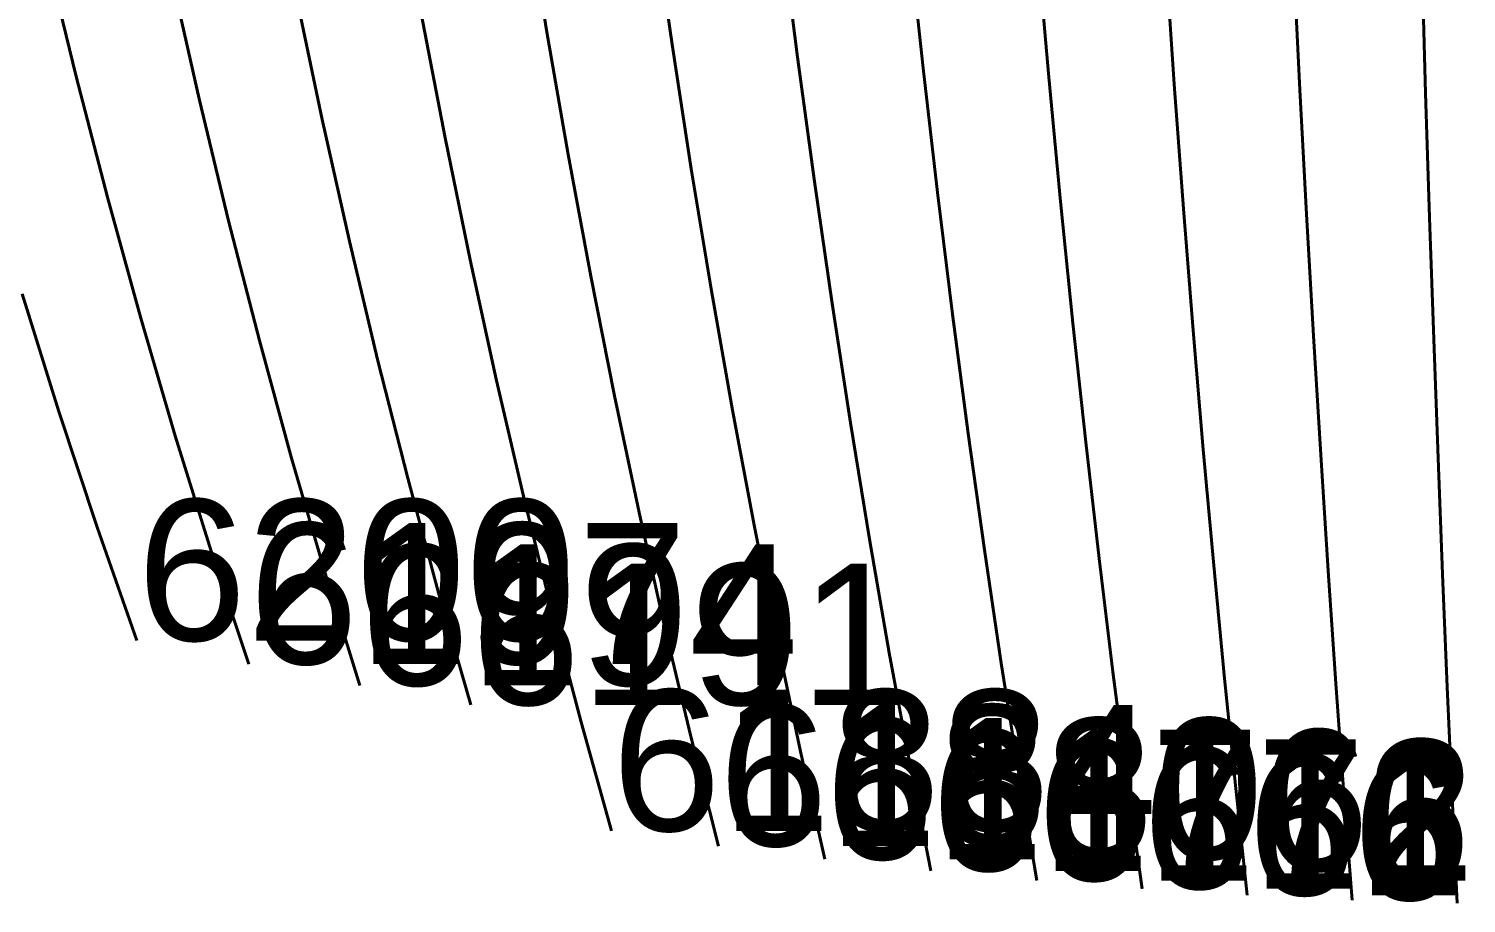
# Model space of a CAD drawing. Extents: x -25.3 to 28.3, y -25.5 to 26.5.
# Drawn here: x -11.23 to -1.05, y -25.49 to -19.29 of the extents above; entities that cross this region are included whole.
import ezdxf

# ---------------------------------------------------------------- set-up
doc = ezdxf.new("R2010")
doc.units = 0
doc.header["$MEASUREMENT"] = 0
doc.layers.add('Errors', color=12, linetype='CONTINUOUS')
doc.layers.add('UpperTendons', color=123, linetype='CONTINUOUS', lineweight=40)
doc.styles.get("Standard").update_dxf_attribs({"font": 'arial.ttf', "width": 40, "oblique": 50})

msp = doc.modelspace()

# ---------------------------------------------------------------- linework, layer by layer
at = {"layer": 'UpperTendons'}
for p, q in [((-5.05755, -18.04706, 29.79538), (-4.89633, -19.57108, 28.84508)), ((-4.12507, -18.28195, 29.79587), (-4.00648, -19.63478, 28.93896)), ((-7.70944, -18.40563, 28.9972), (-7.5634, -19.3016, 28.4479)), ((-6.8052, -18.50774, 29.15807), (-6.6749, -19.40463, 28.59976)), ((-3.20035, -18.46682, 29.79555), (-3.11639, -19.6856, 29.01388)), ((-5.89986, -18.59677, 29.29833), (-5.78583, -19.49441, 28.73208)), ((-2.28167, -18.60364, 29.79494), (-2.22611, -19.72365, 29.06995)), ((-1.36734, -18.69377, 29.79452), (-1.33571, -19.74898, 29.10728)), ((-11.10841, -18.75329, 27.63978), (-10.89564, -19.63045, 27.11034)), ((-10.22393, -18.91121, 27.87252), (-10.02488, -19.7894, 27.32986)), ((-9.33811, -19.05508, 28.08458), (-9.15361, -19.93409, 27.52969)), ((-8.4512, -19.18514, 28.27627), (-8.282, -20.06477, 27.71017)), ((-7.5634, -19.3016, 28.4479), (-7.41019, -20.18169, 27.87164)), ((-6.6749, -19.40463, 28.59976), (-6.53828, -20.28507, 28.0144)), ((-5.78583, -19.49441, 28.73208), (-5.66635, -20.37509, 28.13873)), ((-10.89564, -19.63045, 27.11034), (-10.67226, -20.49387, 26.55455)), ((-4.89633, -19.57108, 28.84508), (-4.79444, -20.45194, 28.24485)), ((-4.00648, -19.63478, 28.93896), (-3.92259, -20.51575, 28.33298)), ((-3.11639, -19.6856, 29.01388), (-3.0508, -20.56665, 28.40327)), ((-2.22611, -19.72365, 29.06995), (-2.17909, -20.60473, 28.45587)), ((-1.33571, -19.74898, 29.10728), (-1.30743, -20.63008, 28.49088)), ((-10.02488, -19.7894, 27.32986), (-9.81612, -20.653, 26.76074)), ((-9.15361, -19.93409, 27.52969), (-8.96028, -20.79771, 26.94825)), ((-8.282, -20.06477, 27.71017), (-8.10486, -20.92831, 27.11747)), ((-7.41019, -20.18169, 27.87164), (-7.2499, -21.04506, 27.26874)), ((-6.53828, -20.28507, 28.0144), (-6.39545, -21.14821, 27.4024)), ((-5.66635, -20.37509, 28.13873), (-5.5415, -21.23798, 27.51872)), ((-4.79444, -20.45194, 28.24485), (-4.68803, -21.31457, 27.61796)), ((-10.67226, -20.49387, 26.55455), (-10.43835, -21.34266, 25.97252)), ((-3.92259, -20.51575, 28.33298), (-3.835, -21.37814, 27.70033)), ((-3.0508, -20.56665, 28.40327), (-2.98235, -21.42883, 27.766)), ((-9.81612, -20.653, 26.76074), (-9.59772, -21.50112, 26.16535)), ((-2.17909, -20.60473, 28.45587), (-2.13002, -21.46675, 27.81514)), ((-1.30743, -20.63008, 28.49088), (-1.27792, -21.49198, 27.84783)), ((-8.96028, -20.79771, 26.94825), (-8.75822, -21.64508, 26.34054)), ((-8.10486, -20.92831, 27.11747), (-7.91986, -21.77488, 26.4985)), ((-7.2499, -21.04506, 27.26874), (-7.08263, -21.89082, 26.6396)), ((-11.28003, -21.16934, 25.7616), (-11.02005, -22.00404, 25.16785)), ((-6.39545, -21.14821, 27.4024), (-6.24649, -21.99319, 26.76417)), ((-5.5415, -21.23798, 27.51872), (-5.41137, -22.08222, 26.87252)), ((-10.43835, -21.34266, 25.97252), (-10.19395, -22.17589, 25.36441)), ((-4.68803, -21.31457, 27.61796), (-4.57717, -22.15814, 26.96491)), ((-3.835, -21.37814, 27.70033), (-3.74379, -22.22112, 27.04155)), ((-2.98235, -21.42883, 27.766), (-2.9111, -22.27133, 27.10265)), ((-2.13002, -21.46675, 27.81514), (-2.07896, -22.30887, 27.14834)), ((-9.59772, -21.50112, 26.16535), (-9.36977, -22.33283, 25.54392)), ((-1.27792, -21.49198, 27.84783), (-1.24721, -22.33385, 27.17873)), ((-8.75822, -21.64508, 26.34054), (-8.54752, -22.47528, 25.70685)), ((-7.91986, -21.77488, 26.4985), (-7.72712, -22.60359, 25.85361)), ((-7.08263, -21.89082, 26.6396), (-6.90849, -22.71812, 25.98461)), ((-6.24649, -21.99319, 26.76417), (-6.09152, -22.81916, 26.10018)), ((-11.02005, -22.00404, 25.16785), (-10.74869, -22.82313, 24.54812)), ((-5.41137, -22.08222, 26.87252), (-5.27607, -22.90699, 26.20063)), ((-10.19395, -22.17589, 25.36441), (-9.93914, -22.99261, 24.73041)), ((-4.57717, -22.15814, 26.96491), (-4.46197, -22.98183, 26.28624)), ((-3.74379, -22.22112, 27.04155), (-3.64905, -23.0439, 26.35722)), ((-2.9111, -22.27133, 27.10265), (-2.83711, -23.09335, 26.41379)), ((-9.36977, -22.33283, 25.54392), (-9.13237, -23.14722, 24.89671)), ((-2.07896, -22.30887, 27.14834), (-2.02595, -23.13032, 26.45607)), ((-1.24721, -22.33385, 27.17873), (-1.21534, -23.15491, 26.4842)), ((-8.54752, -22.47528, 25.70685), (-8.32828, -23.28741, 25.04748)), ((-7.72712, -22.60359, 25.85361), (-7.52674, -23.41357, 25.18319)), ((-6.90849, -22.71812, 25.98461), (-6.72759, -23.52609, 25.3042)), ((-10.74869, -22.82313, 24.54812), (-10.46602, -23.62562, 23.90256)), ((-6.09152, -22.81916, 26.10018), (-5.93065, -23.62528, 25.41089)), ((-5.27607, -22.90699, 26.20063), (-5.1357, -23.71144, 25.50357)), ((-9.93914, -22.99261, 24.73041), (-9.67402, -23.79186, 24.07074)), ((-4.46197, -22.98183, 26.28624), (-4.34252, -23.78483, 25.5825)), ((-3.64905, -23.0439, 26.35722), (-3.55085, -23.84566, 25.64793)), ((-2.83711, -23.09335, 26.41379), (-2.76045, -23.8941, 25.70004)), ((-9.13237, -23.14722, 24.89671), (-8.88561, -23.94334, 24.224)), ((-2.02595, -23.13032, 26.45607), (-1.97103, -23.93031, 25.73898)), ((-1.21534, -23.15491, 26.4842), (-1.18233, -23.95439, 25.76488)), ((-8.32828, -23.28741, 25.04748), (-8.10063, -24.08055, 24.36282)), ((-7.52674, -23.41357, 25.18319), (-7.31886, -24.20392, 24.48764)), ((-6.72759, -23.52609, 25.3042), (-6.54006, -24.31386, 24.59886)), ((-5.93065, -23.62528, 25.41089), (-5.764, -24.4107, 24.69684)), ((-5.1357, -23.71144, 25.50357), (-4.99038, -24.49477, 24.7819)), ((-4.34252, -23.78483, 25.5825), (-4.21891, -24.56633, 24.8543)), ((-3.55085, -23.84566, 25.64793), (-3.44928, -24.62562, 24.91428)), ((-2.76045, -23.8941, 25.70004), (-2.68118, -24.67282, 24.96203)), ((-1.97103, -23.93031, 25.73898), (-1.91427, -24.70809, 24.99772)), ((-1.18233, -23.95439, 25.76488), (-1.14822, -24.73154, 25.02144)), ((-7.31886, -24.20392, 24.48764), (-7.1036, -24.97376, 23.76742)), ((-6.54006, -24.31386, 24.59886), (-6.34604, -25.08057, 23.86908)), ((-5.764, -24.4107, 24.69684), (-5.59169, -25.1746, 23.95856)), ((-4.99038, -24.49477, 24.7819), (-4.84021, -25.25616, 24.03619)), ((-4.21891, -24.56633, 24.8543), (-4.09125, -25.32556, 24.10223)), ((-3.44928, -24.62562, 24.91428), (-3.34443, -25.38302, 24.15692)), ((-2.68118, -24.67282, 24.96203), (-2.59938, -25.42876, 24.20045)), ((-1.91427, -24.70809, 24.99772), (-1.8557, -25.46292, 24.23296)), ((-1.14822, -24.73154, 25.02144), (-1.11303, -25.48563, 24.25457))]:
    msp.add_line(p, q, dxfattribs=at)

# ---------------------------------------------------------------- texts
at = {"layer": 'Errors'}
for s, p in [('6200', (-10.46602, -23.62562, 23.90256)), ('6197', (-9.67402, -23.79186, 24.07074)), ('6194', (-8.88561, -23.94334, 24.224)), ('6191', (-8.10063, -24.08055, 24.36282)), ('6188', (-7.1036, -24.97376, 23.76742)), ('6184', (-6.34604, -25.08057, 23.86908)), ('6180', (-5.59169, -25.1746, 23.95856)), ('6176', (-4.84021, -25.25616, 24.03619)), ('6172', (-4.09125, -25.32556, 24.10223)), ('6168', (-3.34443, -25.38302, 24.15692)), ('6164', (-2.59938, -25.42876, 24.20045)), ('6160', (-1.8557, -25.46292, 24.23296))]:
    msp.add_text(s, height=1, dxfattribs=at).set_placement(p)

doc.saveas('drawing.dxf')
